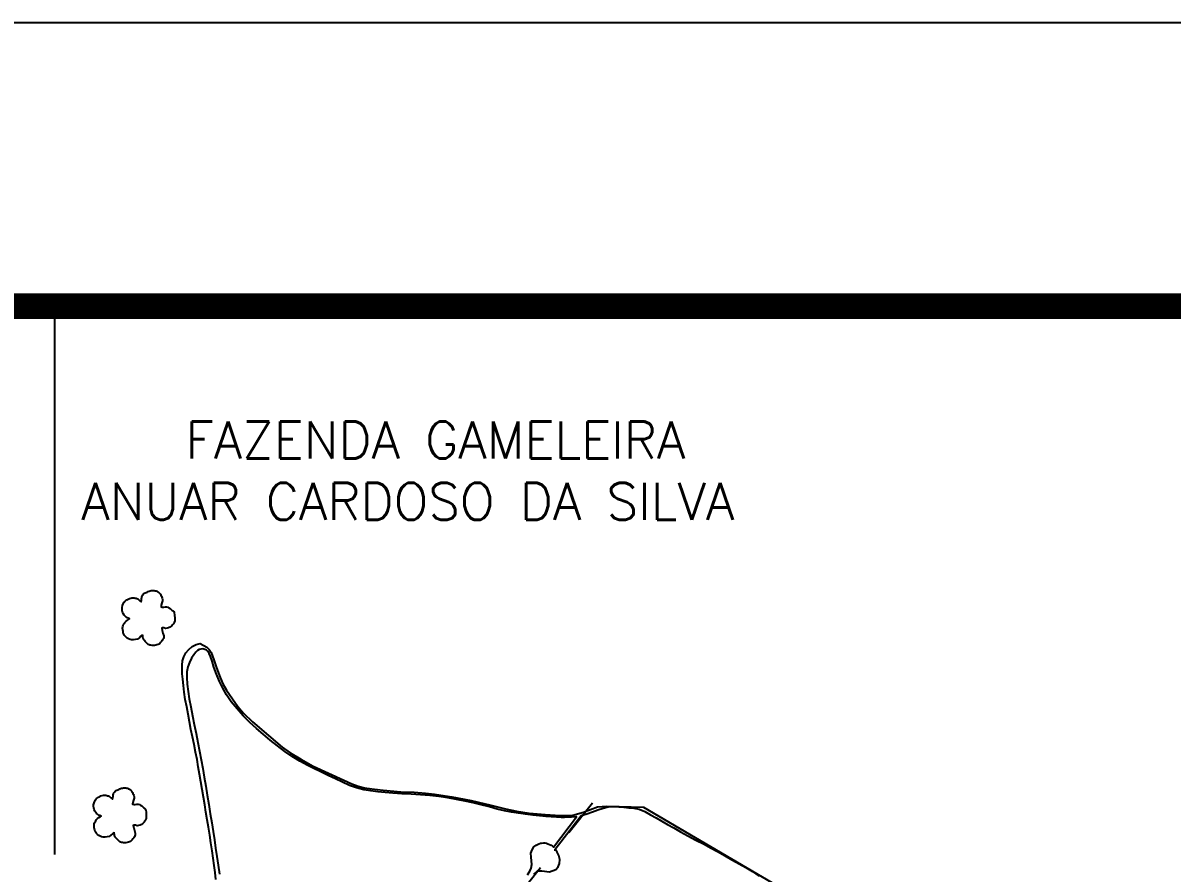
# Model space of a CAD drawing. Extents: x 724956 to 730896, y 7806909 to 7811109.
# Drawn here: x 727878 to 728689, y 7810509 to 7811109 of the extents above; entities that cross this region are included whole.
import ezdxf

# ---------------------------------------------------------------- set-up
doc = ezdxf.new("R2010")
doc.units = 0
doc.header["$MEASUREMENT"] = 0
for name, pattern in [('CONTINUO', [0]), ('DASHDOT', [25.4, 12.7, -6.35, 0, -6.35]), ('LIN0', [0])]:
    doc.linetypes.add(name, pattern=pattern)
for name, color, linetype in [('0114000131', 1, 'Continuous'), ('0114000131025', 5, 'Continuous'), ('0114000131026', 5, 'Continuous'), ('_SIMBOLO ARVORE', 118, 'Continuous'), ('MALHA', 8, 'Continuous'), ('MARGEM', 5, 'Continuous'), ('REDE_DE_LUZ', 6, 'DASHDOT'), ('TEXTO_CONFRONTANTES', 7, 'Continuous'), ('TG', 7, 'CONTINUO')]:
    doc.layers.add(name, color=color, linetype=linetype)
doc.styles.add('Simplex', font='simplex.shx')

# ---------------------------------------------------------------- blocks, each defined once
blk = doc.blocks.new('92C4C93630411DD16ADE60')
at = {"layer": 'TG', "color": 94, "linetype": 'CONTINUO'}
blk.add_polyline3d([(727079.207964, 7809617.410039, 0), (727078.622403, 7809616.878115, 0), (727077.940319, 7809616.272095, 0), (727077.179466, 7809615.7071, 0), (727076.317577, 7809615.471178, 0), (727075.442443, 7809615.376827, 0), (727074.601834, 7809615.409472, 0), (727073.917431, 7809615.557139, 0), (727073.307658, 7809615.800701, 0), (727072.764851, 7809616.123631, 0), (727072.259699, 7809616.506016, 0), (727071.822418, 7809616.937259, 0), (727071.461579, 7809617.403375, 0), (727071.215591, 7809617.846502, 0), (727071.040807, 7809618.329443, 0), (727070.923417, 7809618.871125, 0), (727070.808649, 7809619.589675, 0), (727070.75438, 7809620.330415, 0), (727070.777523, 7809621.037869, 0), (727070.957596, 7809621.560737, 0), (727071.201955, 7809622.011237, 0), (727071.480562, 7809622.405763, 0), (727071.688498, 7809622.765217, 0), (727071.926761, 7809623.098102, 0), (727072.221471, 7809623.41743, 0), (727072.790196, 7809623.788164, 0), (727073.324021, 7809624.132402, 0), (727073.70548, 7809624.424193, 0), (727073.539872, 7809624.545041, 0), (727073.194893, 7809624.630949, 0), (727072.761005, 7809624.725373, 0), (727072.458153, 7809624.905561, 0), (727072.150204, 7809625.155837, 0), (727071.830508, 7809625.494318, 0), (727071.430999, 7809625.994258, 0), (727071.052505, 7809626.57728, 0), (727070.734434, 7809627.220145, 0), (727070.564327, 7809627.880718, 0), (727070.497371, 7809628.568832, 0), (727070.536882, 7809629.275421, 0), (727070.737412, 7809630.051308, 0), (727071.012614, 7809630.782624, 0), (727071.327378, 7809631.415389, 0), (727071.568012, 7809631.748048, 0), (727071.836922, 7809631.984872, 0), (727072.157935, 7809632.182558, 0), (727072.61665, 7809632.516385, 0), (727073.12879, 7809632.835532, 0), (727073.671849, 7809633.107757, 0), (727074.212789, 7809633.242116, 0), (727074.747542, 7809633.309102, 0), (727075.261503, 7809633.320504, 0), (727075.718051, 7809633.298345, 0), (727076.141116, 7809633.236501, 0), (727076.532609, 7809633.139085, 0), (727076.878983, 7809633.027332, 0), (727077.209203, 7809632.875388, 0), (727077.536775, 7809632.674519, 0), (727077.936147, 7809632.237386, 0), (727078.314179, 7809631.867821, 0), (727078.638673, 7809631.691051, 0), (727078.798841, 7809632.196323, 0), (727078.900015, 7809632.871819, 0), (727078.968937, 7809633.569743, 0), (727079.038796, 7809633.87513, 0), (727079.125053, 7809634.107733, 0), (727079.249615, 7809634.320135, 0), (727079.470481, 7809634.678687, 0), (727079.746399, 7809635.036879, 0), (727080.072207, 7809635.361967, 0), (727080.457219, 7809635.544258, 0), (727080.870942, 7809635.685672, 0), (727081.29736, 7809635.811179, 0), (727081.690247, 7809636.003211, 0), (727082.08645, 7809636.186178, 0), (727082.492607, 7809636.341953, 0), (727082.935212, 7809636.423122, 0), (727083.386158, 7809636.462807, 0), (727083.837192, 7809636.464843, 0), (727084.277139, 7809636.441156, 0), (727084.702861, 7809636.381426, 0), (727085.108299, 7809636.283424, 0), (727085.480778, 7809636.137916, 0), (727085.825813, 7809635.954928, 0), (727086.142301, 7809635.737486, 0), (727086.419216, 7809635.503249, 0), (727086.672829, 7809635.229625, 0), (727086.909482, 7809634.908659, 0), (727087.159431, 7809634.504599, 0), (727087.387174, 7809634.058136, 0), (727087.581123, 7809633.582163, 0), (727087.737229, 7809633.15633, 0), (727087.830706, 7809632.676707, 0), (727087.84431, 7809632.10612, 0), (727087.573481, 7809631.169653, 0), (727087.328776, 7809630.246183, 0), (727087.233438, 7809629.476846, 0), (727087.711917, 7809629.341669, 0), (727088.360344, 7809629.388723, 0), (727089.076054, 7809629.504975, 0), (727089.60811, 7809629.445312, 0), (727090.113332, 7809629.327832, 0), (727090.600263, 7809629.138558, 0), (727091.116084, 7809628.795495, 0), (727091.601726, 7809628.403693, 0), (727092.036756, 7809628.000188, 0), (727092.370623, 7809627.816515, 0), (727092.635601, 7809627.549332, 0), (727092.833843, 7809627.0898, 0), (727092.996192, 7809625.951312, 0), (727093.074599, 7809624.686116, 0), (727093.049704, 7809623.468694, 0), (727092.836189, 7809622.778236, 0), (727092.530118, 7809622.255984, 0), (727092.161597, 7809621.847888, 0), (727091.81995, 7809621.425711, 0), (727091.431653, 7809621.065233, 0), (727090.982398, 7809620.768047, 0), (727090.394045, 7809620.535132, 0), (727089.763991, 7809620.369151, 0), (727089.125803, 7809620.272153, 0), (727088.44579, 7809620.454573, 0), (727087.875217, 7809620.553789, 0), (727087.49809, 7809620.415563, 0), (727087.696341, 7809619.41009, 0), (727088.032613, 7809618.215376, 0), (727088.367473, 7809617.03386, 0), (727088.3416, 7809616.430535, 0), (727088.200363, 7809615.97337, 0), (727087.969244, 7809615.592888, 0), (727087.68391, 7809615.104544, 0), (727087.35202, 7809614.640231, 0), (727086.99142, 7809614.21677, 0), (727086.661346, 7809613.875292, 0), (727086.307205, 7809613.590085, 0), (727085.915795, 7809613.359745, 0), (727085.433211, 7809613.18167, 0), (727084.917487, 7809613.056549, 0), (727084.385953, 7809612.983873, 0), (727083.861018, 7809612.974114, 0), (727083.35112, 7809613.007549, 0), (727082.869778, 7809613.075436, 0), (727082.475414, 7809613.121535, 0), (727082.102965, 7809613.22022, 0), (727081.732271, 7809613.398368, 0), (727081.287548, 7809613.772136, 0), (727080.845978, 7809614.212164, 0), (727080.429119, 7809614.678372, 0), (727080.07745, 7809615.041628, 0), (727079.779416, 7809615.417689, 0), (727079.542385, 7809615.833259, 0), (727079.449911, 7809616.466542, 0), (727079.376033, 7809617.079124, 0), (727079.270974, 7809617.584086, 0)], dxfattribs=at)

msp = doc.modelspace()

# ---------------------------------------------------------------- linework, layer by layer
at = {"layer": '0114000131', "flags": 128}
msp.add_lwpolyline([(728013.85, 7810504.67), (728013.42, 7810509.59), (728012.77, 7810514.5), (728012.03, 7810519.6), (728011.2, 7810524.94), (728010.39, 7810530.44), (728009.55, 7810536.02), (728008.67, 7810541.53), (728007.72, 7810546.85), (728006.84, 7810552.08), (728005.96, 7810557.39), (728005.09, 7810562.73), (728004.21, 7810568.22), (728003.29, 7810573.68), (728002.32, 7810578.99), (728001.43, 7810584.23), (728000.56, 7810589.4), (727999.51, 7810594.63), (727998.43, 7810600.01), (727997.38, 7810605.34), (727996.25, 7810610.62), (727995.17, 7810616.01), (727994.23, 7810621.43), (727993.25, 7810626.66), (727992.23, 7810631.76), (727991.47, 7810636.84), (727990.89, 7810641.67), (727990.41, 7810646.06), (727990.09, 7810649.87), (727989.94, 7810653.03), (727990.05, 7810656.03), (727990.38, 7810658.97), (727991.2, 7810661.86), (727992.63, 7810664.76), (727994.67, 7810667.15), (727997.09, 7810669.07), (727999.87, 7810670.52), (728002.77, 7810671.2), (728007.43, 7810668.67), (728009.21, 7810667), (728010.49, 7810664.94), (728012.44, 7810659.78), (728014.4, 7810654.12), (728016.93, 7810647.19), (728018.82, 7810642.8), (728021.41, 7810638.29), (728025.54, 7810632.23), (728029.31, 7810626.9), (728033.34, 7810622.2), (728039.63, 7810616.04), (728050.98, 7810606.26), (728060.7, 7810598.21), (728066.32, 7810594.09), (728073.83, 7810589.56), (728082.58, 7810584.73), (728096.03, 7810578.46), (728109.88, 7810572.16), (728114.32, 7810570.53), (728118.95, 7810569.42), (728123.99, 7810568.57), (728132.05, 7810567.64), (728144.46, 7810566.47), (728153.9, 7810566.21), (728161.86, 7810565.72), (728168.37, 7810564.9), (728180.66, 7810562.97), (728194.28, 7810560.49), (728208.2, 7810557.1), (728218.38, 7810554.58), (728226.31, 7810552.94), (728235.27, 7810551.59), (728246.49, 7810550.59), (728257.05, 7810549.95), (728266.1, 7810550.13), (728273.62, 7810552.3), (728283.45, 7810555.94), (728290.01, 7810556.47), (728316.05, 7810555.67), (728822.93, 7810258.25)], dxfattribs=at)
at = {"layer": '0114000131025', "linetype": 'ByBlock'}
msp.add_lwpolyline([(728234.11, 7810508), (728235.68, 7810510.42), (728236.62, 7810512.74), (728237.06, 7810515.24), (728236.89, 7810517.82), (728236.52, 7810520.51), (728236.46, 7810523.26), (728237.29, 7810525.66), (728238.61, 7810527.7), (728240.21, 7810528.95), (728241.92, 7810529.77), (728243.25, 7810530.3), (728243.31, 7810530.31), (728243.91, 7810530.4), (728245.25, 7810530.46), (728246.24, 7810530.46), (728247.38, 7810530.26), (728248.39, 7810529.92), (728249.68, 7810529.46), (728250.81, 7810528.79), (728251.37, 7810528.43), (728252.38, 7810527.57), (728268.59, 7810548.93), (728268.19, 7810548.86), (728265.04, 7810548.59), (728262.4, 7810548.55), (728260.11, 7810548.51), (728257.79, 7810548.53), (728255.7, 7810548.59), (728254.43, 7810548.67), (728250.85, 7810548.94), (728247, 7810549.22), (728242.58, 7810549.59), (728237.73, 7810550.07), (728232.61, 7810550.69), (728227.56, 7810551.44), (728222.63, 7810552.23), (728217.79, 7810553.11), (728212.63, 7810554.36), (728207.19, 7810555.88), (728201.37, 7810557.4), (728195.67, 7810558.73), (728189.9, 7810560.01), (728183.9, 7810561.16), (728177.8, 7810562.22), (728171.49, 7810563.24), (728165.1, 7810563.95), (728158.49, 7810564.55), (728151.83, 7810564.95), (728145.21, 7810565.15), (728138.96, 7810565.54), (728133.53, 7810566.02), (728128.38, 7810566.56), (728123.41, 7810567.16), (728118.33, 7810568.08), (728113.18, 7810569.38), (728108.18, 7810571.12), (728103.37, 7810573.31), (728098.35, 7810575.63), (728093.18, 7810578.05), (728088, 7810580.58), (728083.07, 7810582.99), (728078.3, 7810585.44), (728073.23, 7810588.32), (728067.88, 7810591.5), (728062.56, 7810595.12), (728057.47, 7810599.02), (728052.3, 7810603.11), (728047.31, 7810607.21), (728042.56, 7810611.22), (728037.84, 7810615.49), (728033.26, 7810620.16), (728028.8, 7810625.13), (728024.72, 7810630.2), (728021.37, 7810635.07), (728018.73, 7810639.68), (728016.37, 7810644.57), (728014.25, 7810649.65), (728012.49, 7810654.62), (728011.13, 7810658.9), (728010.1, 7810662.02), (728009.15, 7810664.3), (728008.21, 7810665.72), (728007.19, 7810666.59), (728006.02, 7810667.13), (728004.7, 7810667.43), (728003.31, 7810667.38), (728002.02, 7810666.96), (728000.83, 7810666.27), (727999.66, 7810665.18), (727998.21, 7810663.36), (727996.66, 7810660.91), (727995.21, 7810657.95), (727994.1, 7810654.71), (727993.42, 7810651.26), (727993.34, 7810647.36), (727993.65, 7810642.62), (727994.33, 7810637.49), (727995.11, 7810632.29), (727996.16, 7810626.5), (727997.24, 7810620.32), (727998.53, 7810614.05), (727999.88, 7810607.73), (728001.13, 7810601.44), (728002.28, 7810595.31), (728003.43, 7810589.25), (728004.59, 7810583.13), (728005.62, 7810576.88), (728006.69, 7810570.6), (728007.71, 7810564.13), (728008.79, 7810557.63), (728009.92, 7810551.13), (728011.04, 7810544.74), (728011.98, 7810538.53), (728012.86, 7810532.59), (728013.68, 7810526.75), (728014.59, 7810520.83), (728015.55, 7810514.74), (728016.44, 7810508.5)], dxfattribs=at)
at = {"layer": '0114000131026'}
msp.add_lwpolyline([(728238.5, 7810508.51), (728241.19, 7810510.72), (728244.13, 7810510.65), (728249.64, 7810510.03), (728254.06, 7810511.7), (728255.65, 7810513.57), (728256.62, 7810515.83), (728256.83, 7810518.78), (728256.18, 7810521.56), (728255.05, 7810523.87), (728253.62, 7810526.02), (728271.95, 7810549.75), (728275.87, 7810551.04), (728279.88, 7810552.49), (728283.66, 7810553.78), (728287.37, 7810555.03), (728290.96, 7810555.91), (728294.65, 7810556.19), (728298.44, 7810556.06), (728302.08, 7810555.65), (728305.64, 7810555.36), (728309.13, 7810555.04), (728312.88, 7810554.3), (728316.98, 7810552.6), (728320.97, 7810550.37), (728324.83, 7810548.2), (728328.99, 7810545.84), (728333, 7810543.47), (728337.31, 7810541.07), (728342.1, 7810538.42), (728347.38, 7810535.45), (728352.95, 7810532.45), (728358.31, 7810529.72), (728363.41, 7810526.93), (728368.3, 7810524.51), (728373.23, 7810521.58), (728378.37, 7810518.64), (728383.45, 7810515.82), (728388.34, 7810513.09), (728393.09, 7810510.21), (728397.63, 7810507.11)], dxfattribs=at)
at = {"layer": 'MALHA'}
msp.add_lwpolyline([(727900, 7810522.39), (727900, 7810909.48)], dxfattribs=at)
at = {"layer": 'MARGEM', "color": 174, "linetype": 'LIN0', "flags": 128}
msp.add_lwpolyline([(730896.4, 7811109.48), (724956.4, 7811109.48), (724956.4, 7806909.48), (730896.4, 7806909.48)], close=True, dxfattribs=at)
at = {"layer": 'MARGEM', "color": 174, "linetype": 'LIN0', "const_width": 18.17, "flags": 128}
msp.add_lwpolyline([(730696.4, 7810909.48), (725156.4, 7810909.48), (725156.4, 7807109.48), (730696.4, 7807109.48)], close=True, dxfattribs=at)
at = {"layer": 'REDE_DE_LUZ', "ltscale": 2.5}
msp.add_lwpolyline([(727943.88, 7810141.89), (728280.05, 7810558.67)], dxfattribs=at)

# ---------------------------------------------------------------- block references
at = {"layer": '_SIMBOLO ARVORE', "xscale": 1.649943998678652, "yscale": 1.649943998678652, "zscale": 1.649943998678652}
for p in [(-471678.05, -5074754.13), (-471698.17, -5074893.49)]:
    msp.add_blockref('92C4C93630411DD16ADE60', p, dxfattribs=at)

# ---------------------------------------------------------------- texts
at = {"layer": 'TEXTO_CONFRONTANTES', "linetype": 'ByBlock', "style": 'Simplex'}
for s, p in [(' FAZENDA GAMELEIRA', (727974.55, 7810802)), ('ANUAR CARDOSO DA SILVA', (727918.83, 7810758.66))]:
    msp.add_text(s, height=26, dxfattribs=at).set_placement(p)

doc.saveas('drawing.dxf')
